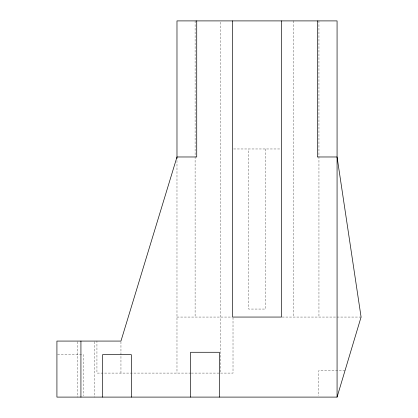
<?xml version="1.0" encoding="UTF-8"?>
<svg xmlns="http://www.w3.org/2000/svg" width="418" height="418" viewBox="0 0 418 418"><rect width="100%" height="100%" fill="white"/><g stroke="black" fill="none" stroke-linecap="round" stroke-linejoin="round"><path stroke-width="0.31" stroke-dasharray="2.09 1.57" d="M233.662 148.97L280.389 148.97M176.981 317.058L231.891 317.058M282.16 317.058L361.079 317.058M57.564 354.678L83.334 354.678L83.334 395.794M344.991 370.688L318.657 370.688L318.657 395.809M190.901 373.086L96.939 373.086L96.939 341.072M191.345 373.086L233.014 373.086L233.014 317.711M318.95 20.9L318.95 155.93M318.95 156.583L318.95 317.058M293.473 20.9L293.473 317.058M265.43 148.97L265.43 309.054L248.621 309.054L248.621 148.97M220.579 22.206L220.579 373.086M195.101 20.9L195.101 155.93M195.101 156.583L195.101 317.058M176.981 160.47L176.981 373.086M120.954 341.71L120.954 373.086M94.217 341.72L94.217 397.1M77.408 341.72L77.408 397.1"/><path stroke-width="0.63" d="M196.726 20.9L196.726 156.975L176.981 156.975L120.954 341.072L56.921 341.072L56.921 397.1L337.07 397.1L361.079 317.058L337.07 156.975L317.325 156.975L317.325 20.9M337.07 397.1L337.07 20.9L176.981 20.9L176.981 158.542M281.528 20.9L281.528 317.058L232.523 317.058L232.523 20.9M219.403 397.1L219.403 352.275L190.592 352.275L190.592 397.1M131.356 397.1L131.356 354.678L102.546 354.678L102.546 397.1M80.93 341.072L80.93 397.1"/></g></svg>
